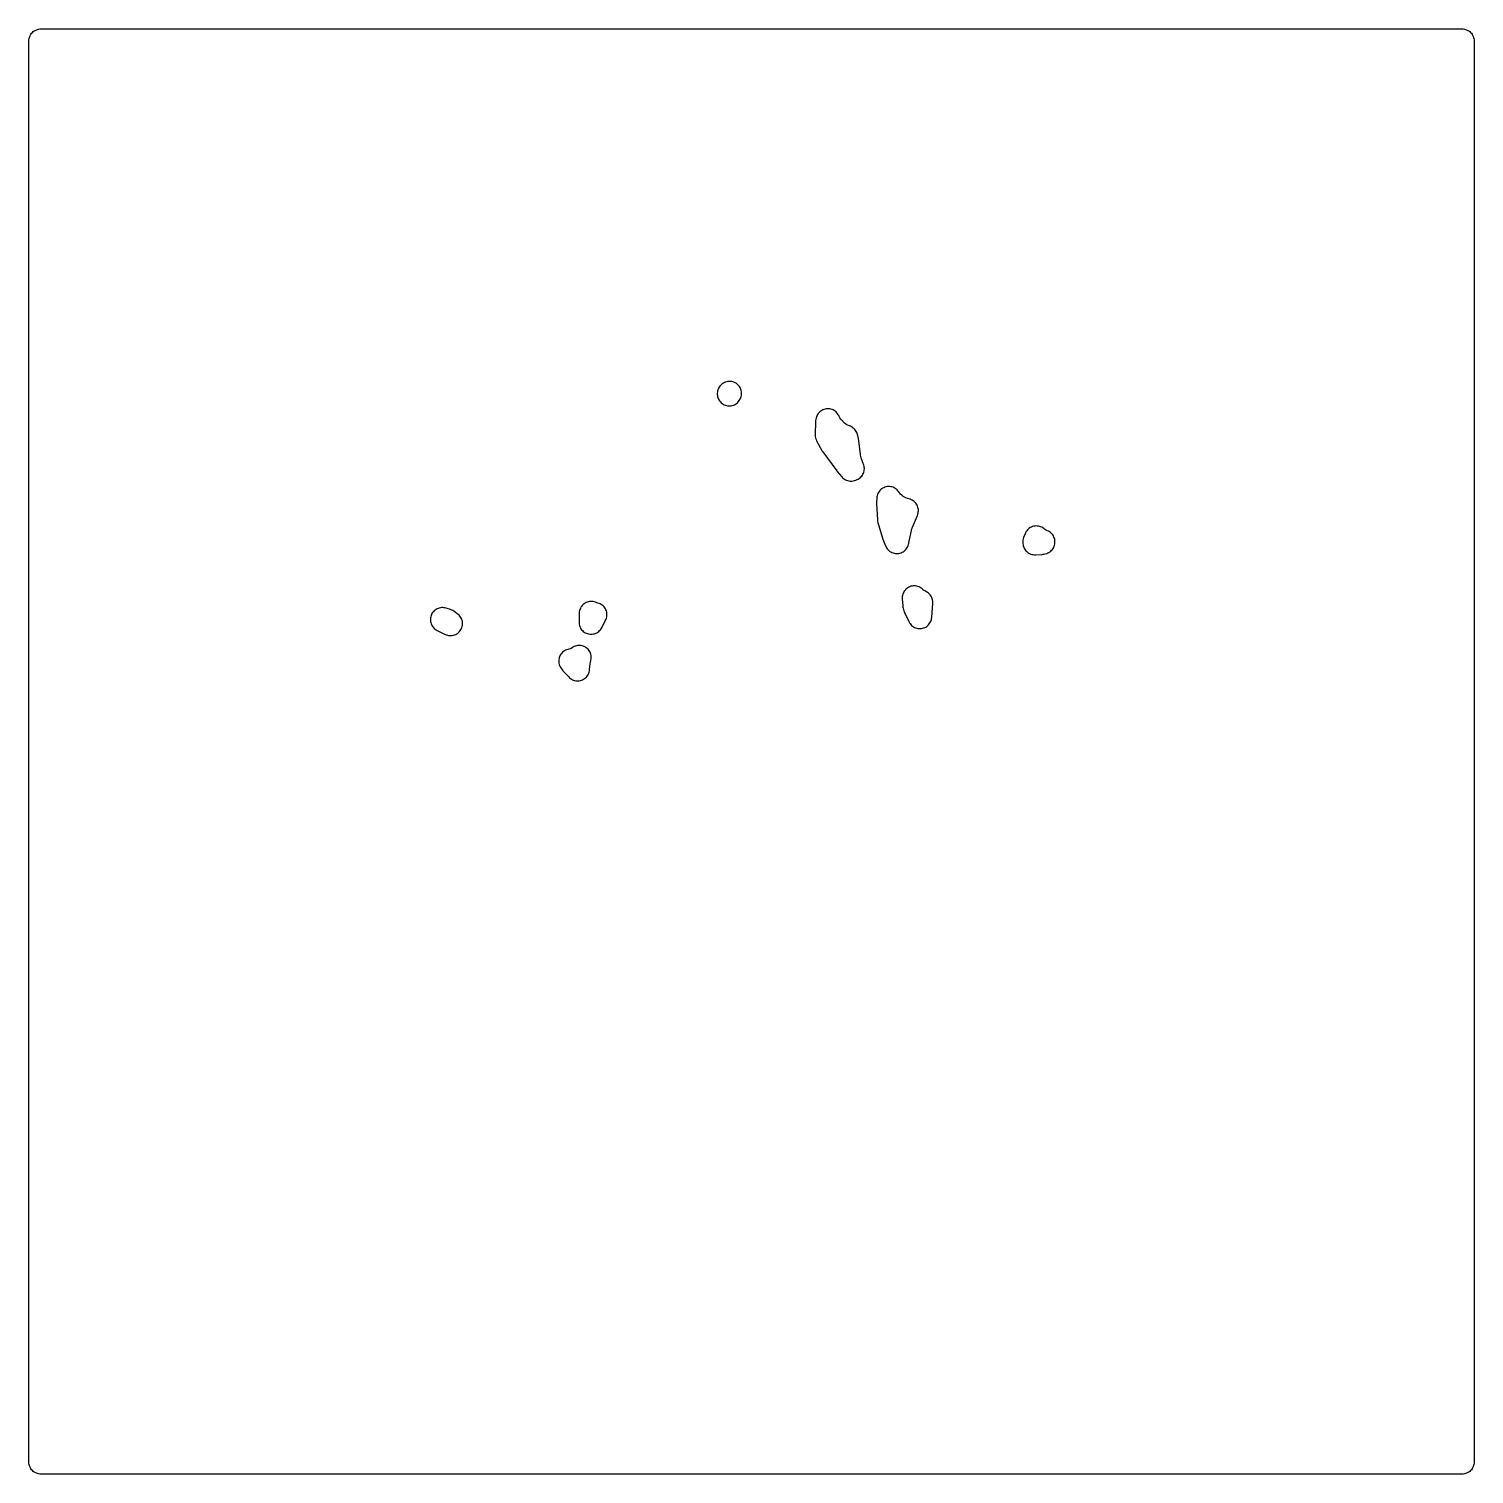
# Model space of a CAD drawing. Header units: millimetres. Extents: x 0 to 300, y 0 to 300.
import ezdxf

# ---------------------------------------------------------------- set-up
doc = ezdxf.new("R2010")
doc.units = ezdxf.units.MM
doc.layers.add('CUT', color=7, linetype='CONTINUOUS')

msp = doc.modelspace()

# ---------------------------------------------------------------- linework, layer by layer
at = {"layer": 'CUT'}
for points in [[(-0.15, 297.5886), (-0.135, 297.8947), (-0.099, 298.1371), (-0.0395, 298.3748), (0.0431, 298.6056), (0.1479, 298.8271), (0.2738, 299.0373), (0.4198, 299.2341), (0.5844, 299.4156), (0.7659, 299.5802), (0.9627, 299.7262), (1.1729, 299.8521), (1.3944, 299.9569), (1.6252, 300.0395), (1.8629, 300.099), (2.1053, 300.135), (2.4114, 300.15), (297.5872, 300.15), (297.8933, 300.135), (298.1357, 300.099), (298.3734, 300.0395), (298.6041, 299.9569), (298.8256, 299.8521), (299.0358, 299.7262), (299.2326, 299.5802), (299.4142, 299.4156), (299.5787, 299.2341), (299.7247, 299.0373), (299.8507, 298.8271), (299.9554, 298.6056), (300.038, 298.3748), (300.0975, 298.1371), (300.1335, 297.8947), (300.1485, 297.5886), (300.1485, 2.4114), (300.1335, 2.1053), (300.0975, 1.8629), (300.038, 1.6252), (299.9554, 1.3944), (299.8507, 1.1729), (299.7247, 0.9627), (299.5787, 0.7659), (299.4142, 0.5844), (299.2326, 0.4198), (299.0358, 0.2738), (298.8256, 0.1479), (298.6041, 0.0431), (298.3734, -0.0395), (298.1357, -0.099), (297.8933, -0.135), (297.5872, -0.15), (2.4114, -0.15), (2.1053, -0.135), (1.8629, -0.099), (1.6252, -0.0395), (1.3944, 0.0431), (1.1729, 0.1479), (0.9627, 0.2738), (0.7659, 0.4198), (0.5844, 0.5844), (0.4198, 0.7659), (0.2738, 0.9627), (0.1479, 1.1729), (0.0431, 1.3944), (-0.0395, 1.6252), (-0.099, 1.8629), (-0.135, 2.1053), (-0.15, 2.4114)], [(143.1331, 225.4079), (143.0366, 225.1808), (142.963, 224.9452), (142.9129, 224.7035), (142.8869, 224.4581), (142.8853, 224.2113), (142.908, 223.9656), (142.9548, 223.7233), (143.0252, 223.4867), (143.1187, 223.2583), (143.2342, 223.0402), (143.3707, 222.8346), (143.5267, 222.6434), (143.7009, 222.4685), (143.8914, 222.3117), (144.0965, 222.1744), (144.3141, 222.058), (144.5422, 221.9636), (144.7784, 221.8922), (145.0205, 221.8444), (145.2662, 221.8207), (145.513, 221.8214), (145.7585, 221.8464), (146.0004, 221.8954), (146.2362, 221.9681), (146.4637, 222.0637), (146.6808, 222.1812), (146.8851, 222.3196), (147.0748, 222.4774), (147.2481, 222.6532), (147.3191, 222.7328), (147.471, 222.9205), (147.6041, 223.122), (147.7171, 223.3354), (147.8091, 223.5587), (147.879, 223.7898), (147.9264, 224.0266), (147.9506, 224.2669), (147.9516, 224.5083), (147.9292, 224.7488), (147.8838, 224.986), (147.8157, 225.2176), (147.7256, 225.4417), (147.6142, 225.656), (147.4827, 225.8585), (147.3323, 226.0474), (147.1644, 226.221), (146.9805, 226.3775), (146.7823, 226.5155), (146.5718, 226.6338), (146.3508, 226.7312), (146.1215, 226.8068), (145.8859, 226.86), (145.856, 226.8652), (145.6093, 226.8959), (145.3607, 226.902), (145.1128, 226.8834), (144.868, 226.8402), (144.6287, 226.7729), (144.3972, 226.6822), (144.1759, 226.5689), (143.9669, 226.4342), (143.7723, 226.2794), (143.5941, 226.1061), (143.434, 225.9159), (143.2936, 225.7108), (143.1742, 225.4927)], [(168.1163, 219.7987), (168.0205, 219.9809), (167.886, 220.1854), (167.732, 220.3758), (167.5602, 220.5503), (167.3722, 220.707), (167.1697, 220.8447), (166.9547, 220.9619), (166.7293, 221.0574), (166.4957, 221.1305), (166.256, 221.1804), (166.0125, 221.2066), (165.7677, 221.2088), (165.5238, 221.1871), (165.2833, 221.1417), (165.0483, 221.0729), (164.8212, 220.9815), (164.6041, 220.8683), (164.3991, 220.7344), (164.2082, 220.5811), (164.0332, 220.4098), (163.8758, 220.2223), (163.7375, 220.0203), (163.6197, 219.8057), (163.5234, 219.5806), (163.4495, 219.3471), (163.3688, 219.0405), (163.3115, 218.7571), (163.2873, 218.469), (163.2202, 215.8849), (163.225, 215.6521), (163.2514, 215.4208), (163.2993, 215.1929), (163.328, 215.0821), (163.418, 214.8032), (163.5401, 214.5366), (164.589, 212.5616), (164.6829, 212.3998), (164.7885, 212.2455), (167.6992, 208.3188), (167.7167, 208.2955), (167.7197, 208.2914), (167.7958, 208.1962), (168.7393, 207.0722), (168.9068, 206.8915), (169.0912, 206.7282), (169.2908, 206.5838), (169.5037, 206.4598), (169.7278, 206.3574), (169.9608, 206.2775), (170.2006, 206.2209), (170.4448, 206.1882), (170.691, 206.1797), (170.9368, 206.1955), (171.1799, 206.2353), (171.4179, 206.299), (171.6485, 206.3857), (171.8306, 206.4646), (171.8326, 206.4654), (171.8316, 206.468), (171.9455, 206.511), (172.1607, 206.6167), (172.3647, 206.7426), (172.5558, 206.8874), (172.7321, 207.0499), (172.892, 207.2285), (173.0341, 207.4217), (173.157, 207.6275), (173.2596, 207.8442), (173.341, 208.0697), (173.4005, 208.3019), (173.4374, 208.5388), (173.4515, 208.7781), (173.4425, 209.0177), (173.4107, 209.2553), (173.3562, 209.4888), (173.2797, 209.716), (173.2166, 209.8569), (173.2175, 209.8573), (173.2166, 209.8592), (173.0816, 210.2084), (173.0504, 210.3026), (173.0421, 210.3275), (173.0405, 210.332), (173.0288, 210.3656), (173.0273, 210.3696), (173.0056, 210.4279), (172.8474, 210.8372), (172.795, 210.9816), (172.7862, 211.0076), (172.7062, 211.2785), (172.6488, 211.555), (172.6443, 211.5822), (172.6223, 211.7342), (172.2072, 215.0926), (172.1659, 215.3311), (172.1017, 215.5645), (171.9377, 216.0649), (171.8538, 216.2854), (171.7494, 216.4969), (171.6256, 216.6977), (171.4834, 216.8859), (171.3241, 217.0599), (171.1491, 217.218), (170.9599, 217.359), (170.7584, 217.4815), (170.5461, 217.5845), (170.3658, 217.6519), (170.0183, 217.8061), (169.9867, 217.8221), (169.822, 217.9115), (169.6563, 218.0133), (169.6257, 218.0333), (169.3218, 218.2562), (169.0441, 218.511), (169.0185, 218.5372), (168.8792, 218.6878), (168.7129, 218.8778), (168.5991, 219.0142), (168.5794, 219.039), (168.3886, 219.3038), (168.2238, 219.5854), (168.2091, 219.6135), (168.1174, 219.7992)], [(180.5755, 203.9968), (180.4223, 204.1928), (180.2503, 204.3726), (180.0614, 204.5344), (179.8572, 204.6766), (179.64, 204.7978), (179.4118, 204.8969), (179.1749, 204.9727), (178.9316, 205.0247), (178.6843, 205.0522), (178.4356, 205.055), (178.1878, 205.033), (177.9434, 204.9866), (177.7048, 204.9161), (177.4744, 204.8222), (177.2545, 204.7059), (177.0473, 204.5683), (176.8547, 204.4108), (176.6787, 204.2349), (176.5211, 204.0424), (176.3834, 203.8353), (176.267, 203.6154), (176.173, 203.3851), (176.1024, 203.1465), (176.0558, 202.9022), (176.0338, 202.6544), (175.9981, 201.7403), (175.9999, 201.5069), (176.183, 198.1417), (176.2155, 197.8539), (176.281, 197.5719), (177.2255, 194.3617), (177.2971, 194.1529), (177.8605, 192.7193), (177.9605, 192.4973), (178.0816, 192.286), (178.2227, 192.0876), (178.3824, 191.9038), (178.5593, 191.7365), (178.7515, 191.5871), (178.9574, 191.4571), (179.175, 191.3478), (179.4022, 191.2602), (179.6368, 191.1951), (179.8766, 191.1531), (180.1194, 191.1346), (180.3628, 191.1399), (180.6046, 191.1688), (180.8424, 191.2211), (181.0739, 191.2962), (181.2971, 191.3936), (181.5098, 191.5121), (181.7099, 191.6509), (181.8955, 191.8084), (182.065, 191.9832), (182.2166, 192.1737), (182.349, 192.378), (182.4609, 192.5943), (182.5513, 192.8204), (182.6192, 193.0542), (182.664, 193.2935), (182.6916, 193.4941), (182.6964, 193.5212), (182.7268, 193.6723), (183.2227, 195.9041), (183.263, 196.068), (183.2709, 196.0971), (183.3734, 196.4185), (183.3838, 196.4469), (183.4458, 196.6038), (184.4818, 199.063), (184.5653, 199.2918), (184.6261, 199.5276), (184.6637, 199.7682), (184.6778, 200.0113), (184.6681, 200.2547), (184.6347, 200.4959), (184.5781, 200.7327), (184.4987, 200.963), (184.3973, 201.1844), (184.2748, 201.3948), (184.1324, 201.5924), (183.9714, 201.7752), (183.7935, 201.9414), (183.6002, 202.0895), (183.3934, 202.2182), (183.1751, 202.3261), (182.9473, 202.4122), (182.7122, 202.4758), (182.7081, 202.4767), (182.3874, 202.5663), (182.0965, 202.6798), (181.8182, 202.8216), (181.5301, 203.0065), (181.503, 203.0259), (181.3595, 203.1339), (181.2269, 203.2442), (181.2028, 203.2653), (180.9651, 203.4937), (180.7692, 203.7219)], [(210.7204, 196.3243), (210.5188, 196.4674), (210.3042, 196.59), (210.0785, 196.6907), (209.8439, 196.7687), (209.6028, 196.8231), (209.3575, 196.8534), (209.1104, 196.8594), (208.8639, 196.8409), (208.6205, 196.7982), (208.3824, 196.7317), (208.1521, 196.6419), (207.9318, 196.5299), (207.7236, 196.3967), (207.5296, 196.2435), (207.3516, 196.072), (207.1915, 195.8837), (207.0507, 195.6805), (206.9307, 195.4644), (206.8327, 195.2375), (206.5495, 194.482), (206.467, 194.2186), (206.4141, 193.9477), (206.3914, 193.6726), (206.3853, 193.4488), (206.3902, 193.2102), (206.4179, 192.9731), (206.468, 192.7397), (206.5401, 192.5122), (206.6336, 192.2927), (206.7477, 192.083), (206.8812, 191.8852), (207.0329, 191.7009), (207.2015, 191.532), (207.3855, 191.38), (207.5831, 191.2462), (207.7926, 191.1318), (208.012, 191.038), (208.2394, 190.9654), (208.4727, 190.915), (208.5368, 190.9042), (208.8181, 190.8735), (209.1011, 190.8748), (210.4156, 190.9551), (210.627, 190.9771), (210.8357, 191.017), (211.0403, 191.0744), (211.3403, 191.1725), (211.5697, 191.2603), (211.7894, 191.3701), (211.9973, 191.501), (212.1914, 191.6517), (212.3697, 191.8207), (212.5306, 192.0063), (212.6724, 192.2069), (212.7939, 192.4204), (212.8939, 192.6448), (212.9713, 192.878), (213.0255, 193.1176), (213.0559, 193.3614), (213.0623, 193.6069), (213.0445, 193.852), (213.0027, 194.094), (212.9374, 194.3309), (212.8492, 194.5601), (212.7389, 194.7796), (212.6075, 194.9873), (212.4565, 195.181), (212.2871, 195.3589), (212.1011, 195.5194), (211.9002, 195.6609), (211.6865, 195.7819), (211.4618, 195.8814), (211.4011, 195.9048), (211.1238, 196.0454), (210.8632, 196.2118)], [(185.4376, 183.8147), (185.243, 183.9657), (185.0346, 184.0969), (184.8143, 184.2069), (184.5842, 184.2947), (184.3466, 184.3595), (184.1038, 184.4005), (183.8581, 184.4175), (183.612, 184.4102), (183.3677, 184.3788), (183.1278, 184.3234), (182.8944, 184.2448), (182.6699, 184.1435), (182.4565, 184.0206), (182.2562, 183.8774), (182.071, 183.7151), (181.9026, 183.5354), (181.7527, 183.34), (181.6228, 183.1308), (181.5141, 182.9099), (181.4276, 182.6793), (181.3643, 182.4413), (181.3246, 182.1982), (181.3091, 181.9525), (181.3179, 181.7064), (181.4421, 180.244), (181.4757, 179.9963), (181.5339, 179.7531), (181.6811, 179.2503), (181.7396, 179.0748), (181.8109, 178.9042), (182.6976, 176.9855), (182.8107, 176.7691), (182.9444, 176.5648), (183.0974, 176.3745), (183.2683, 176.2), (183.4553, 176.043), (183.6568, 175.905), (183.8707, 175.7874), (184.0952, 175.6911), (184.3279, 175.6173), (184.5668, 175.5664), (184.8094, 175.5392), (185.0536, 175.5357), (185.2969, 175.5561), (185.5371, 175.6001), (185.7719, 175.6673), (185.9989, 175.7571), (186.2162, 175.8687), (186.4215, 176.0009), (186.6129, 176.1525), (186.7886, 176.322), (186.947, 176.5079), (187.0864, 176.7083), (187.2057, 176.9214), (187.3036, 177.1451), (187.3791, 177.3773), (187.4317, 177.6158), (187.4608, 177.8583), (187.6683, 180.7993), (187.6737, 181.0362), (187.6567, 181.2726), (187.6174, 181.5062), (187.5562, 181.7351), (187.4736, 181.9572), (187.3703, 182.1705), (187.2472, 182.373), (187.1056, 182.563), (186.9466, 182.7387), (186.7717, 182.8985), (186.5824, 183.0411), (186.3805, 183.1651), (185.999, 183.3752), (185.7379, 183.5568)], [(114.1586, 176.9179), (114.1664, 176.6703), (114.1988, 176.4247), (114.2553, 176.1835), (114.3354, 175.949), (114.4384, 175.7237), (114.5631, 175.5096), (114.7084, 175.3089), (114.8728, 175.1236), (115.0548, 174.9555), (115.2525, 174.8062), (115.464, 174.6773), (115.6873, 174.5699), (115.9201, 174.4851), (116.1601, 174.4238), (116.4051, 174.3865), (116.6525, 174.3737), (116.8999, 174.3854), (117.145, 174.4215), (117.3853, 174.4817), (117.6185, 174.5655), (117.8423, 174.6718), (118.0544, 174.7999), (118.2528, 174.9482), (118.4355, 175.1155), (118.6008, 175.3001), (118.747, 175.5001), (118.8727, 175.7136), (119.6868, 177.2675), (119.7915, 177.4943), (119.8731, 177.7305), (119.9306, 177.9735), (119.9637, 178.2212), (119.9719, 178.4708), (119.9551, 178.7201), (119.9135, 178.9664), (119.8475, 179.2074), (119.7579, 179.4405), (119.6454, 179.6636), (119.5112, 179.8743), (119.3566, 180.0705), (119.1832, 180.2504), (118.9928, 180.4121), (118.7871, 180.5539), (118.5684, 180.6745), (118.3387, 180.7727), (118.1003, 180.8475), (117.8453, 180.9136), (117.5624, 181.0182), (117.3265, 181.0924), (117.0844, 181.1429), (116.8386, 181.1692), (116.5913, 181.1712), (116.345, 181.1486), (116.1022, 181.1019), (115.8652, 181.0314), (115.6363, 180.9378), (115.4178, 180.8221), (115.2117, 180.6854), (115.0202, 180.5289), (114.8451, 180.3544), (114.6881, 180.1633), (114.5507, 179.9577), (114.4343, 179.7395), (114.34, 179.5109), (114.2688, 179.2741), (114.2213, 179.0314), (114.215, 178.9882), (114.1897, 178.6743)], [(86.541, 179.7776), (86.3074, 179.8415), (86.0688, 179.8826), (85.8273, 179.9003), (85.5852, 179.8946), (85.3448, 179.8655), (85.1083, 179.8133), (84.8781, 179.7384), (84.6561, 179.6416), (84.4445, 179.5238), (84.2453, 179.3861), (84.0604, 179.2298), (83.8915, 179.0563), (83.7402, 178.8672), (83.6078, 178.6645), (83.4957, 178.4498), (83.4049, 178.2253), (83.3362, 177.9931), (83.2903, 177.7554), (83.2677, 177.5143), (83.2684, 177.2721), (83.2926, 177.0312), (83.34, 176.7937), (83.4101, 176.5619), (83.5024, 176.338), (83.6158, 176.1241), (83.7494, 175.9222), (83.902, 175.7341), (84.072, 175.5617), (84.2579, 175.4065), (84.4579, 175.27), (84.6702, 175.1536), (86.3586, 174.3311), (86.5879, 174.2332), (86.8258, 174.1587), (87.0699, 174.1082), (87.3179, 174.0823), (87.5672, 174.0812), (87.8154, 174.105), (88.0599, 174.1533), (88.2985, 174.2258), (88.5286, 174.3217), (88.7481, 174.44), (88.9546, 174.5795), (89.1463, 174.739), (89.3211, 174.9168), (89.4773, 175.111), (89.6134, 175.3199), (89.7281, 175.5413), (89.8201, 175.773), (89.8885, 176.0128), (89.9328, 176.2581), (89.9524, 176.5067), (89.9471, 176.7559), (89.9171, 177.0034), (89.8625, 177.2467), (89.784, 177.4833), (89.6823, 177.7109), (89.5584, 177.9273), (89.4136, 178.1302), (89.2494, 178.3178), (89.0672, 178.488), (88.869, 178.6392), (88.1166, 179.1561), (87.9138, 179.2817), (87.6999, 179.3873), (87.4769, 179.4721)], [(111.8304, 171.2059), (111.5904, 171.1326), (111.359, 171.0357), (111.1384, 170.916), (110.931, 170.7749), (110.7388, 170.6136), (110.5637, 170.4339), (110.4074, 170.2376), (110.2717, 170.0266), (110.1578, 169.803), (110.0669, 169.5692), (109.9998, 169.3274), (109.9574, 169.0801), (109.9399, 168.8298), (109.9477, 168.579), (109.9805, 168.3302), (110.0381, 168.086), (110.1198, 167.8488), (110.225, 167.621), (110.3524, 167.4049), (110.5009, 167.2026), (110.7974, 166.8385), (110.8155, 166.8166), (110.8188, 166.8126), (110.8976, 166.7225), (112.0291, 165.4901), (112.2006, 165.3204), (112.3877, 165.1682), (112.5885, 165.0346), (112.8013, 164.921), (113.0241, 164.8285), (113.2547, 164.7578), (113.4911, 164.7098), (113.731, 164.6847), (113.9722, 164.6828), (114.2125, 164.7042), (114.4495, 164.7487), (114.6812, 164.8158), (114.9054, 164.9049), (115.1199, 165.0152), (115.3228, 165.1457), (115.5121, 165.2951), (115.6862, 165.4621), (115.8434, 165.645), (115.9822, 165.8423), (116.1014, 166.052), (116.1998, 166.2722), (116.2765, 166.5009), (116.3308, 166.7359), (116.3622, 166.9751), (116.4309, 167.8075), (116.4612, 168.0649), (116.4877, 168.2387), (116.5356, 168.4933), (116.6474, 168.9917), (116.6889, 169.2304), (116.7071, 169.472), (116.7018, 169.7143), (116.6731, 169.9548), (116.6212, 170.1915), (116.5467, 170.4221), (116.4502, 170.6443), (116.3326, 170.8562), (116.1951, 171.0557), (116.0389, 171.2409), (115.8656, 171.4101), (115.6766, 171.5618), (115.4739, 171.6945), (115.2593, 171.8069), (115.0348, 171.898), (114.8025, 171.967), (114.5646, 172.0131), (114.3234, 172.036), (114.0811, 172.0355), (113.84, 172.0115), (113.6024, 171.9643), (113.3704, 171.8942), (113.1463, 171.8021), (112.9322, 171.6887), (112.5927, 171.4872), (112.3187, 171.3586), (112.0333, 171.2569)]]:
    msp.add_lwpolyline(points, close=True, dxfattribs=at)

doc.saveas('drawing.dxf')
